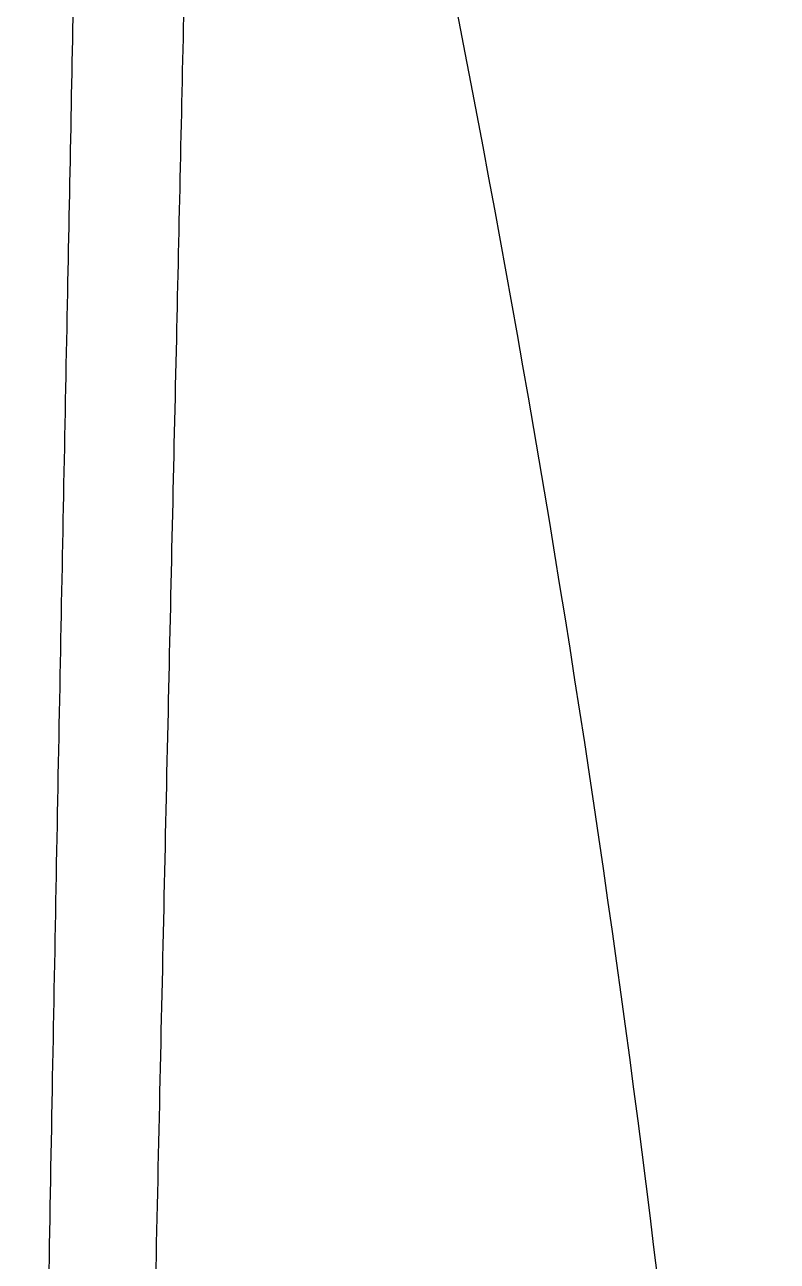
# Model space of a CAD drawing. Header units: millimetres. Extents: x 2652 to 2862, y 294 to 591.
# Drawn here: x 2824.16 to 2834.89, y 506.09 to 523.73 of the extents above; entities that cross this region are included whole.
import ezdxf

# ---------------------------------------------------------------- set-up
doc = ezdxf.new("R2010")
doc.units = ezdxf.units.MM
doc.header["$LTSCALE"] = 0.1

msp = doc.modelspace()

# ---------------------------------------------------------------- linework, layer by layer
at = {"color": 7, "linetype": 'Continuous'}
msp.add_arc((2588.6847, 476.4249), 246.2636, 1.257201, 14.78807, dxfattribs=at)
for points, knots in [([(2825.2109, 540.3938), (2825.2082, 540.3935), (2825.2073, 540.379), (2825.1989, 540.3613), (2825.195, 540.3222), (2825.1864, 540.2463), (2825.18, 540.1127), (2825.1722, 539.9113), (2825.1651, 539.6524), (2825.1575, 539.3371), (2825.1493, 538.9657), (2825.1367, 538.36), (2825.1185, 537.4673), (2825.0937, 536.2377), (2825.065, 534.8023), (2825.0326, 533.1699), (2824.9963, 531.3506), (2824.9402, 528.5839), (2824.8631, 524.7502), (2824.7647, 519.7666), (2824.6578, 514.3619), (2824.5511, 508.6673), (2824.444, 502.8218), (2824.3468, 496.9681), (2824.2366, 489.556), (2824.1504, 481.2928), (2824.1661, 474.9501), (2824.2333, 472.1323)], [0, 0, 0, 0, 0.0001206, 0.000457, 0.0009994, 0.0017487, 0.0038727, 0.0068322, 0.010625, 0.0152466, 0.0206904, 0.0269486, 0.0418702, 0.0599212, 0.080992, 0.1049545, 0.1316627, 0.1609531, 0.2265502, 0.3001539, 0.3799781, 0.4640832, 0.5504221, 0.6368789, 0.7213363, 0.876149, 1, 1, 1, 1]), ([(2826.7912, 539.2823), (2826.7896, 539.2837), (2826.7835, 539.2693), (2826.7765, 539.2412), (2826.7679, 539.1434), (2826.762, 539.003), (2826.7552, 538.7978), (2826.7487, 538.542), (2826.7382, 538.0906), (2826.7232, 537.3933), (2826.7014, 536.3977), (2826.675, 535.1954), (2826.6442, 533.7927), (2826.6094, 532.1979), (2826.5702, 530.4206), (2826.5095, 527.7185), (2826.4258, 523.9749), (2826.3179, 519.1094), (2826.1991, 513.8339), (2826.078, 508.2763), (2825.9518, 502.5711), (2825.8301, 496.8549), (2825.6743, 489.5961), (2825.5359, 482.752), (2825.3778, 476.4756), (2825.2866, 473.6591), (2825.2257, 472.3487)], [0, 0, 0, 0, 0.000093, 0.0004155, 0.0017695, 0.0039786, 0.0070037, 0.0108428, 0.015493, 0.0272112, 0.0421082, 0.0601045, 0.0811002, 0.1049727, 0.1315782, 0.1607519, 0.2260753, 0.2993566, 0.3788103, 0.4625092, 0.5484309, 0.6345041, 0.7186853, 0.8737462, 0.9412235, 1, 1, 1, 1])]:
    msp.add_open_spline(points, degree=3, knots=knots, dxfattribs=at)

doc.saveas('drawing.dxf')
